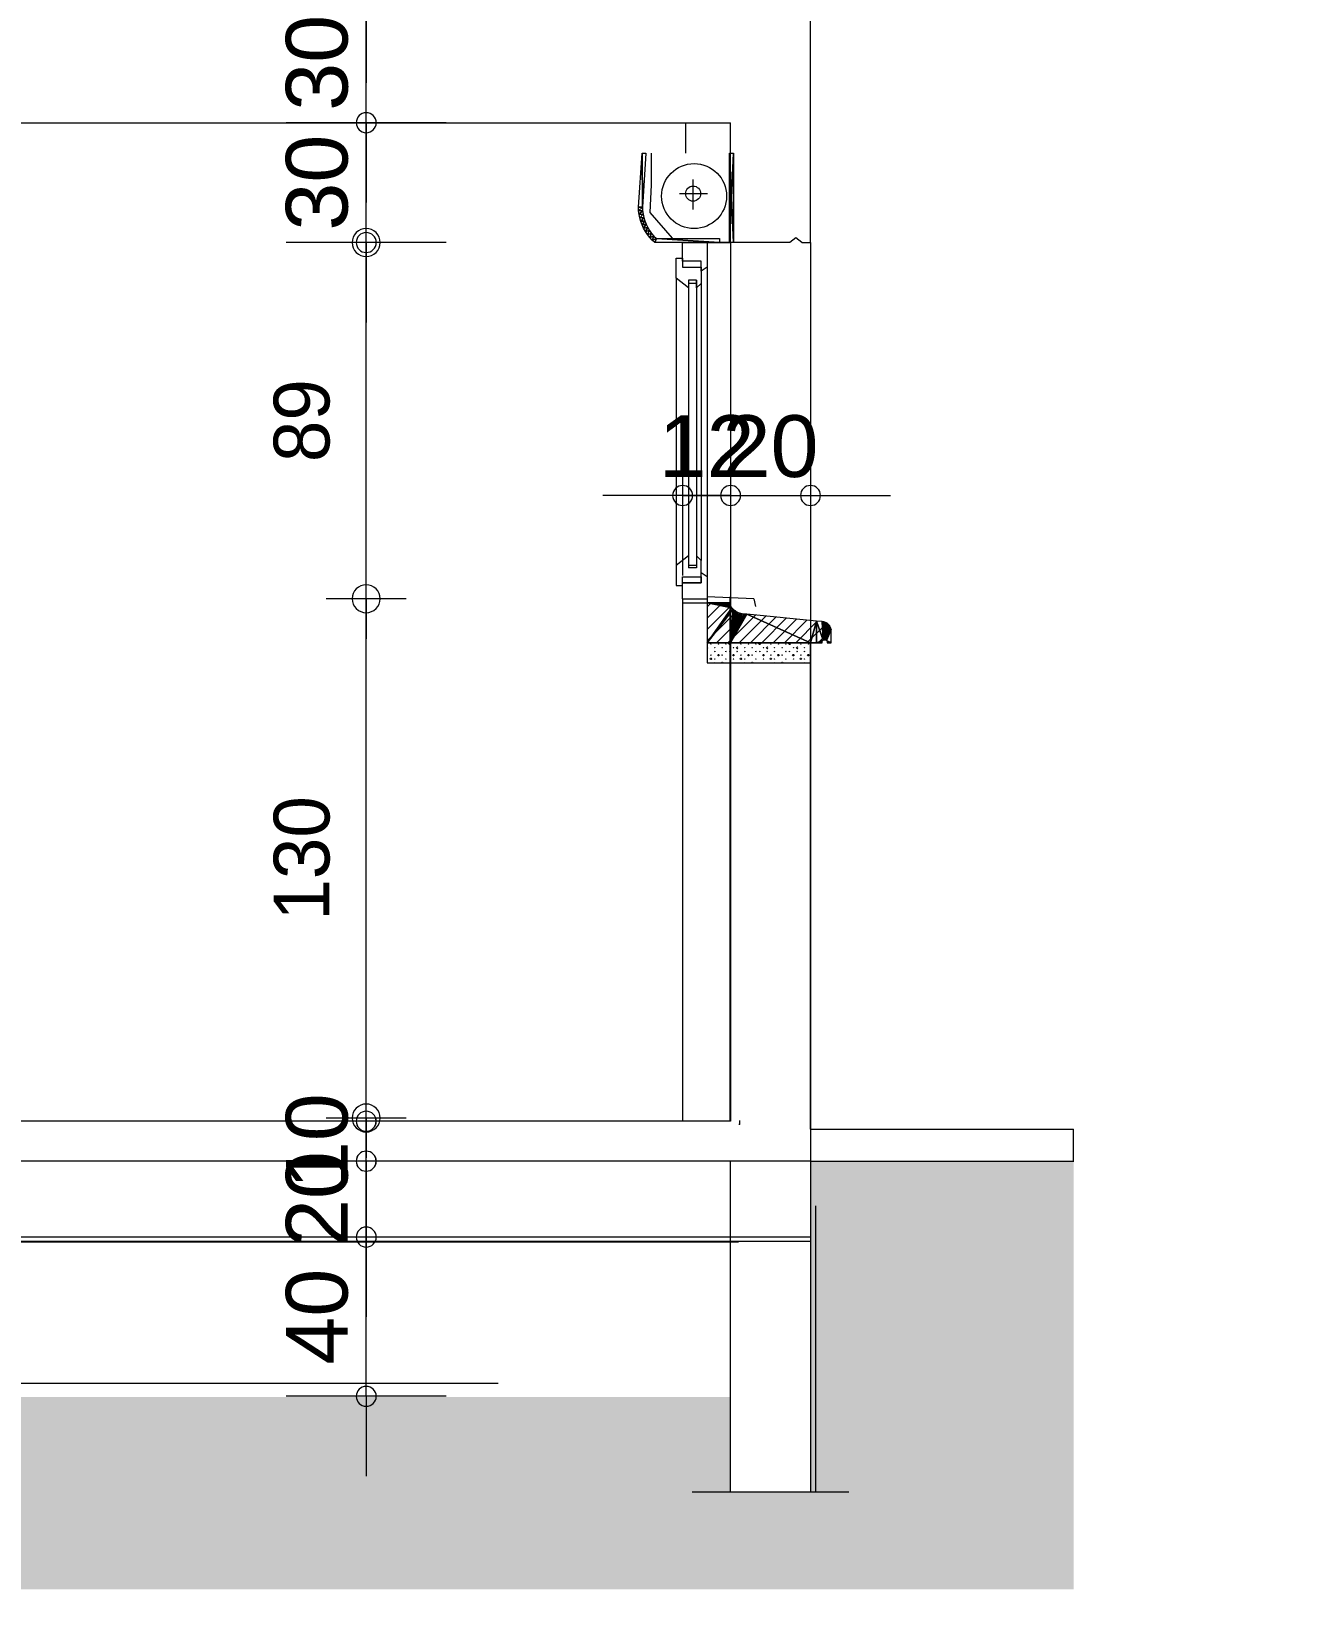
# Model space of a CAD drawing. Header units: metres. Extents: x -30.4 to 29.6, y -50.6 to 0.4.
# Drawn here: x 11.201 to 14.358, y -47.142 to -43.168 of the extents above; entities that cross this region are included whole.
import ezdxf
from ezdxf.enums import TextEntityAlignment as Align
from ezdxf.lldxf.tags import DXFTag

# ---------------------------------------------------------------- set-up
doc = ezdxf.new("R2010")
doc.units = ezdxf.units.M
doc.header["$MEASUREMENT"] = 0
doc.layers.add('Calque commun', color=7, linetype='Continuous')
doc.layers.add('Cotations', color=7, linetype='Continuous')
doc.styles.add('Arial10', font='arial.ttf', dxfattribs={"height": 0.154626})
doc.styles.add('Century Gothic', font='GOTHIC.TTF', dxfattribs={"height": 0.139636})
tags = doc.linetypes.add('HIDDEN', pattern=[0.375, 0.25, -0.125]).pattern_tags.tags
tags[6:7] = [DXFTag(74, 4), DXFTag(75, 0), DXFTag(340, '0'), DXFTag(46, 1.0), DXFTag(50, 0.0), DXFTag(44, 0.0), DXFTag(45, 0.0)]
tags[4:5] = [DXFTag(74, 4), DXFTag(75, 0), DXFTag(340, '0'), DXFTag(46, 1.0), DXFTag(50, 0.0), DXFTag(44, 0.0), DXFTag(45, 0.0)]
tags = doc.linetypes.add('HIDDENX2', pattern=[0.75, 0.5, -0.25]).pattern_tags.tags
tags[6:7] = [DXFTag(74, 4), DXFTag(75, 0), DXFTag(340, '0'), DXFTag(46, 1.0), DXFTag(50, 0.0), DXFTag(44, 0.0), DXFTag(45, 0.0)]
tags[4:5] = [DXFTag(74, 4), DXFTag(75, 0), DXFTag(340, '0'), DXFTag(46, 1.0), DXFTag(50, 0.0), DXFTag(44, 0.0), DXFTag(45, 0.0)]

# ---------------------------------------------------------------- blocks, each defined once
blk = doc.blocks.new('new379')
at = {"layer": 'Cotations', "color": 14, "linetype": 'Continuous', "lineweight": 9}
blk.add_arc((0, 0), 0.5, 0, 359.99941, dxfattribs=at)
blk = doc.blocks.new('new380')
at = {"layer": 'Cotations', "color": 14, "linetype": 'Continuous', "lineweight": 9}
blk.add_arc((0, 0), 0.5, 0, 359.99941, dxfattribs=at)
blk = doc.blocks.new('DimLine45587')
at = {"layer": 'Cotations', "color": 14, "linetype": 'Continuous', "lineweight": 9}
for p, q in [((12.038, -42.8954), (12.038, -42.6954)), ((12.238, -42.8954), (11.838, -42.8954)), ((12.038, -43.0954), (12.038, -42.8954)), ((12.238, -43.0954), (11.838, -43.0954)), ((12.038, -43.0954), (12.038, -43.2954))]:
    blk.add_line(p, q, dxfattribs=at)
at = {"layer": 'Cotations', "color": 14, "linetype": 'Continuous', "lineweight": 9, "xscale": 0.05000000074505806, "yscale": 0.05000000074505806, "zscale": 0.05000000074505806}
for name, p, rotation in [('new380', (12.038, -42.8954), -90.00000000000001), ('new379', (12.038, -43.0954), 90)]:
    blk.add_blockref(name, p, dxfattribs=dict(at, rotation=rotation))
at = {"layer": 'Cotations', "color": 7, "linetype": 'Continuous', "lineweight": 9, "style": 'Arial10'}
blk.add_text('20', height=0.15463, rotation=90, dxfattribs=at).set_placement((12.0379, -42.9954), align=Align.BOTTOM_CENTER)
blk = doc.blocks.new('new391')
at = {"layer": 'Cotations', "color": 14, "linetype": 'Continuous', "lineweight": 9}
blk.add_arc((0, 0), 0.5, 0, 359.99941, dxfattribs=at)
blk = doc.blocks.new('new392')
at = {"layer": 'Cotations', "color": 14, "linetype": 'Continuous', "lineweight": 9}
blk.add_arc((0, 0), 0.5, 0, 359.99941, dxfattribs=at)
blk = doc.blocks.new('DimLine45634')
at = {"layer": 'Cotations', "color": 14, "linetype": 'Continuous', "lineweight": 9}
for p, q in [((12.038, -43.0954), (12.038, -42.8954)), ((12.238, -43.0954), (11.838, -43.0954)), ((12.038, -43.3954), (12.038, -43.0954)), ((12.238, -43.3954), (11.838, -43.3954)), ((12.038, -43.3954), (12.038, -43.5954))]:
    blk.add_line(p, q, dxfattribs=at)
at = {"layer": 'Cotations', "color": 14, "linetype": 'Continuous', "lineweight": 9, "xscale": 0.05000000074505806, "yscale": 0.05000000074505806, "zscale": 0.05000000074505806}
for name, p, rotation in [('new392', (12.038, -43.0954), -90.00000000000001), ('new391', (12.038, -43.3954), 90)]:
    blk.add_blockref(name, p, dxfattribs=dict(at, rotation=rotation))
at = {"layer": 'Cotations', "color": 7, "linetype": 'Continuous', "lineweight": 9, "style": 'Arial10'}
blk.add_text('30', height=0.15463, rotation=90, dxfattribs=at).set_placement((12.0379, -43.2454), align=Align.BOTTOM_CENTER)
blk = doc.blocks.new('new403')
at = {"layer": 'Cotations', "color": 14, "linetype": 'Continuous', "lineweight": 9}
blk.add_arc((0, 0), 0.5, 0, 359.99941, dxfattribs=at)
blk = doc.blocks.new('new404')
at = {"layer": 'Cotations', "color": 14, "linetype": 'Continuous', "lineweight": 9}
blk.add_arc((0, 0), 0.5, 0, 359.99941, dxfattribs=at)
blk = doc.blocks.new('DimLine45673')
at = {"layer": 'Cotations', "color": 14, "linetype": 'Continuous', "lineweight": 9}
for p, q in [((12.038, -43.3954), (12.038, -43.1954)), ((12.238, -43.3954), (11.838, -43.3954)), ((12.038, -43.6954), (12.038, -43.3954)), ((12.238, -43.6954), (11.838, -43.6954)), ((12.038, -43.6954), (12.038, -43.8954))]:
    blk.add_line(p, q, dxfattribs=at)
at = {"layer": 'Cotations', "color": 14, "linetype": 'Continuous', "lineweight": 9, "xscale": 0.05000000074505806, "yscale": 0.05000000074505806, "zscale": 0.05000000074505806}
for name, p, rotation in [('new404', (12.038, -43.3954), -90.00000000000001), ('new403', (12.038, -43.6954), 90)]:
    blk.add_blockref(name, p, dxfattribs=dict(at, rotation=rotation))
at = {"layer": 'Cotations', "color": 7, "linetype": 'Continuous', "lineweight": 9, "style": 'Arial10'}
blk.add_text('30', height=0.15463, rotation=90, dxfattribs=at).set_placement((12.0379, -43.5454), align=Align.BOTTOM_CENTER)
blk = doc.blocks.new('new413')
at = {"layer": 'Cotations', "color": 14, "linetype": 'Continuous', "lineweight": 9}
blk.add_arc((0, 0), 0.5, 0, 359.99941, dxfattribs=at)
blk = doc.blocks.new('new414')
at = {"layer": 'Cotations', "color": 14, "linetype": 'Continuous', "lineweight": 9}
blk.add_arc((0, 0), 0.5, 0, 359.99941, dxfattribs=at)
blk = doc.blocks.new('DimLine45780')
at = {"layer": 'Cotations', "color": 14, "linetype": 'Continuous', "lineweight": 9}
for p, q in [((12.83, -44.1288), (12.83, -44.5288)), ((12.95, -44.1288), (12.95, -44.5288)), ((12.83, -44.3288), (12.63, -44.3288)), ((12.83, -44.3288), (12.95, -44.3288)), ((12.95, -44.3288), (13.15, -44.3288))]:
    blk.add_line(p, q, dxfattribs=at)
at = {"layer": 'Cotations', "color": 14, "linetype": 'Continuous', "lineweight": 9, "xscale": 0.05000000074505806, "yscale": 0.05000000074505806, "zscale": 0.05000000074505806}
blk.add_blockref('new413', (12.83, -44.3288), dxfattribs=at)
at = {"layer": 'Cotations', "color": 14, "linetype": 'Continuous', "lineweight": 9, "xscale": 0.05000000074505806, "yscale": 0.05000000074505806, "zscale": 0.05000000074505806, "rotation": 180}
blk.add_blockref('new414', (12.95, -44.3288), dxfattribs=at)
at = {"layer": 'Cotations', "color": 7, "linetype": 'Continuous', "lineweight": 9, "style": 'Arial10'}
blk.add_text('12', height=0.15463, dxfattribs=at).set_placement((12.89, -44.3288), align=Align.BOTTOM_CENTER)
blk = doc.blocks.new('new415')
at = {"layer": 'Cotations', "color": 14, "linetype": 'Continuous', "lineweight": 9}
blk.add_arc((0, 0), 0.5, 0, 359.99941, dxfattribs=at)
blk = doc.blocks.new('new416')
at = {"layer": 'Cotations', "color": 14, "linetype": 'Continuous', "lineweight": 9}
blk.add_arc((0, 0), 0.5, 0, 359.99941, dxfattribs=at)
blk = doc.blocks.new('DimLine45786')
at = {"layer": 'Cotations', "color": 14, "linetype": 'Continuous', "lineweight": 9}
for p, q in [((12.95, -44.1288), (12.95, -44.5288)), ((13.15, -44.1288), (13.15, -44.5288)), ((12.95, -44.3288), (12.75, -44.3288)), ((12.95, -44.3288), (13.15, -44.3288)), ((13.15, -44.3288), (13.35, -44.3288))]:
    blk.add_line(p, q, dxfattribs=at)
at = {"layer": 'Cotations', "color": 14, "linetype": 'Continuous', "lineweight": 9, "xscale": 0.05000000074505806, "yscale": 0.05000000074505806, "zscale": 0.05000000074505806}
blk.add_blockref('new415', (12.95, -44.3288), dxfattribs=at)
at = {"layer": 'Cotations', "color": 14, "linetype": 'Continuous', "lineweight": 9, "xscale": 0.05000000074505806, "yscale": 0.05000000074505806, "zscale": 0.05000000074505806, "rotation": 180}
blk.add_blockref('new416', (13.15, -44.3288), dxfattribs=at)
at = {"layer": 'Cotations', "color": 7, "linetype": 'Continuous', "lineweight": 9, "style": 'Arial10'}
blk.add_text('20', height=0.15463, dxfattribs=at).set_placement((13.05, -44.3288), align=Align.BOTTOM_CENTER)
blk = doc.blocks.new('new417')
at = {"layer": 'Cotations', "color": 14, "linetype": 'Continuous', "lineweight": 9}
blk.add_arc((0, 0), 0.5, 0, 359.99941, dxfattribs=at)
blk = doc.blocks.new('new418')
at = {"layer": 'Cotations', "color": 14, "linetype": 'Continuous', "lineweight": 9}
blk.add_arc((0, 0), 0.5, 0, 359.99941, dxfattribs=at)
blk = doc.blocks.new('DimLine45800')
at = {"layer": 'Cotations', "color": 14, "linetype": 'Continuous', "lineweight": 9}
for p, q in [((12.038, -45.8954), (12.038, -45.6954)), ((12.238, -45.8954), (11.838, -45.8954)), ((12.038, -45.9954), (12.038, -45.8954)), ((12.238, -45.9954), (11.838, -45.9954)), ((12.038, -45.9954), (12.038, -46.1954))]:
    blk.add_line(p, q, dxfattribs=at)
at = {"layer": 'Cotations', "color": 14, "linetype": 'Continuous', "lineweight": 9, "xscale": 0.05000000074505806, "yscale": 0.05000000074505806, "zscale": 0.05000000074505806}
for name, p, rotation in [('new418', (12.038, -45.8954), -90.00000000000001), ('new417', (12.038, -45.9954), 90)]:
    blk.add_blockref(name, p, dxfattribs=dict(at, rotation=rotation))
at = {"layer": 'Cotations', "color": 7, "linetype": 'Continuous', "lineweight": 9, "style": 'Arial10'}
blk.add_text('10', height=0.15463, rotation=90, dxfattribs=at).set_placement((12.0379, -45.9454), align=Align.BOTTOM_CENTER)
blk = doc.blocks.new('new419')
at = {"layer": 'Cotations', "color": 14, "linetype": 'Continuous', "lineweight": 9}
blk.add_arc((0, 0), 0.5, 0, 359.99941, dxfattribs=at)
blk = doc.blocks.new('new420')
at = {"layer": 'Cotations', "color": 14, "linetype": 'Continuous', "lineweight": 9}
blk.add_arc((0, 0), 0.5, 0, 359.99941, dxfattribs=at)
blk = doc.blocks.new('DimLine45806')
at = {"layer": 'Cotations', "color": 14, "linetype": 'Continuous', "lineweight": 9}
for p, q in [((12.038, -45.9954), (12.038, -45.7954)), ((12.238, -45.9954), (11.838, -45.9954)), ((12.038, -46.1854), (12.038, -45.9954)), ((12.238, -46.1854), (11.838, -46.1854)), ((12.038, -46.1854), (12.038, -46.3854))]:
    blk.add_line(p, q, dxfattribs=at)
at = {"layer": 'Cotations', "color": 14, "linetype": 'Continuous', "lineweight": 9, "xscale": 0.05000000074505806, "yscale": 0.05000000074505806, "zscale": 0.05000000074505806}
for name, p, rotation in [('new420', (12.038, -45.9954), -90.00000000000001), ('new419', (12.038, -46.1854), 90)]:
    blk.add_blockref(name, p, dxfattribs=dict(at, rotation=rotation))
at = {"layer": 'Cotations', "color": 7, "linetype": 'Continuous', "lineweight": 9, "style": 'Arial10'}
blk.add_text('20', height=0.15463, rotation=90, dxfattribs=at).set_placement((12.0379, -46.0904), align=Align.BOTTOM_CENTER)
blk = doc.blocks.new('new421')
at = {"layer": 'Cotations', "color": 14, "linetype": 'Continuous', "lineweight": 9}
blk.add_arc((0, 0), 0.5, 0, 359.99941, dxfattribs=at)
blk = doc.blocks.new('new422')
at = {"layer": 'Cotations', "color": 14, "linetype": 'Continuous', "lineweight": 9}
blk.add_arc((0, 0), 0.5, 0, 359.99941, dxfattribs=at)
blk = doc.blocks.new('DimLine45812')
at = {"layer": 'Cotations', "color": 14, "linetype": 'Continuous', "lineweight": 9}
for p, q in [((12.038, -46.1854), (12.038, -45.9854)), ((12.238, -46.1854), (11.838, -46.1854)), ((12.038, -46.5841), (12.038, -46.1854)), ((12.238, -46.5841), (11.838, -46.5841)), ((12.038, -46.5841), (12.038, -46.7841))]:
    blk.add_line(p, q, dxfattribs=at)
at = {"layer": 'Cotations', "color": 14, "linetype": 'Continuous', "lineweight": 9, "xscale": 0.05000000074505806, "yscale": 0.05000000074505806, "zscale": 0.05000000074505806}
for name, p, rotation in [('new422', (12.038, -46.1854), -90.00000000000001), ('new421', (12.038, -46.5841), 90)]:
    blk.add_blockref(name, p, dxfattribs=dict(at, rotation=rotation))
at = {"layer": 'Cotations', "color": 7, "linetype": 'Continuous', "lineweight": 9, "style": 'Arial10'}
blk.add_text('40', height=0.15463, rotation=90, dxfattribs=at).set_placement((12.0379, -46.3847), align=Align.BOTTOM_CENTER)
blk = doc.blocks.new('new423')
at = {"layer": 'Cotations', "color": 14, "linetype": 'Continuous', "lineweight": 9}
blk.add_arc((0, 0), 0.5, 0, 359.99941, dxfattribs=at)
blk = doc.blocks.new('new424')
at = {"layer": 'Cotations', "color": 14, "linetype": 'Continuous', "lineweight": 9}
blk.add_arc((0, 0), 0.5, 0, 359.99941, dxfattribs=at)
blk = doc.blocks.new('DimLine45825')
at = {"layer": 'Cotations', "color": 14, "linetype": 'Continuous', "lineweight": 9}
for p, q in [((12.038, -45.8954), (12.038, -45.6954)), ((12.238, -45.8954), (11.838, -45.8954)), ((12.038, -45.9954), (12.038, -45.8954)), ((12.238, -45.9954), (11.838, -45.9954)), ((12.038, -45.9954), (12.038, -46.1954))]:
    blk.add_line(p, q, dxfattribs=at)
at = {"layer": 'Cotations', "color": 14, "linetype": 'Continuous', "lineweight": 9, "xscale": 0.05000000074505806, "yscale": 0.05000000074505806, "zscale": 0.05000000074505806}
for name, p, rotation in [('new424', (12.038, -45.8954), -90.00000000000001), ('new423', (12.038, -45.9954), 90)]:
    blk.add_blockref(name, p, dxfattribs=dict(at, rotation=rotation))
at = {"layer": 'Cotations', "color": 7, "linetype": 'Continuous', "lineweight": 9, "style": 'Arial10'}
blk.add_text('10', height=0.15463, rotation=90, dxfattribs=at).set_placement((12.0379, -45.9454), align=Align.BOTTOM_CENTER)
blk = doc.blocks.new('new425')
at = {"layer": 'Cotations', "color": 14, "linetype": 'Continuous', "lineweight": 9}
blk.add_arc((0, 0), 0.5, 0, 359.99941, dxfattribs=at)
blk = doc.blocks.new('new426')
at = {"layer": 'Cotations', "color": 14, "linetype": 'Continuous', "lineweight": 9}
blk.add_arc((0, 0), 0.5, 0, 359.99941, dxfattribs=at)
blk = doc.blocks.new('DimLine45831')
at = {"layer": 'Cotations', "color": 14, "linetype": 'Continuous', "lineweight": 9}
for p, q in [((12.038, -45.8954), (12.038, -45.6954)), ((12.238, -45.8954), (11.838, -45.8954)), ((12.038, -45.9954), (12.038, -45.8954)), ((12.238, -45.9954), (11.838, -45.9954)), ((12.038, -45.9954), (12.038, -46.1954))]:
    blk.add_line(p, q, dxfattribs=at)
at = {"layer": 'Cotations', "color": 14, "linetype": 'Continuous', "lineweight": 9, "xscale": 0.05000000074505806, "yscale": 0.05000000074505806, "zscale": 0.05000000074505806}
for name, p, rotation in [('new426', (12.0379, -45.8954), -90.00000000000001), ('new425', (12.0379, -45.9954), 90)]:
    blk.add_blockref(name, p, dxfattribs=dict(at, rotation=rotation))
at = {"layer": 'Cotations', "color": 7, "linetype": 'Continuous', "lineweight": 9, "style": 'Arial10'}
blk.add_text('10', height=0.15463, rotation=90, dxfattribs=at).set_placement((12.0379, -45.9454), align=Align.BOTTOM_CENTER)
blk = doc.blocks.new('hatch3')
at = {"layer": 'Calque commun', "color": 7, "linetype": 'Continuous', "lineweight": 9}
for p, q in [((12.9018, -44.5973), (12.8915, -44.6076)), ((12.9301, -44.5973), (12.8915, -44.6359)), ((12.9501, -44.6056), (12.8915, -44.6642)), ((12.9645, -44.6195), (12.8915, -44.6925)), ((12.9861, -44.6262), (12.915, -44.6973)), ((13.0122, -44.6284), (12.9432, -44.6973)), ((13.0379, -44.6309), (12.9715, -44.6973)), ((13.0636, -44.6335), (12.9998, -44.6973)), ((13.0893, -44.6361), (13.0281, -44.6973)), ((13.1151, -44.6386), (13.0564, -44.6973)), ((13.1408, -44.6412), (13.0847, -44.6973)), ((13.1666, -44.6437), (13.1129, -44.6973)), ((13.1905, -44.648), (13.1412, -44.6973)), ((13.2015, -44.6653), (13.1695, -44.6973)), ((13.2015, -44.6936), (13.1978, -44.6973))]:
    blk.add_line(p, q, dxfattribs=at)
at = {"layer": 'Calque commun', "color": 7, "linetype": 'Continuous', "lineweight": 18}
mesh = blk.add_polyface(dxfattribs=at)
corners = [(13.1833, -44.6901), (13.1858, -44.6458), (13.1837, -44.6452), (13.1848, -44.6897), (13.1863, -44.6897), (13.2015, -44.6644), (13.182, -44.6908), (13.165, -44.6973), (13.1809, -44.6918), (12.8915, -44.5973), (12.9473, -44.6008), (12.9457, -44.5973), (13.1793, -44.6958), (13.1795, -44.6944), (13.1962, -44.6529), (13.1948, -44.6514), (13.1932, -44.6499), (13.1877, -44.6901), (12.9512, -44.6072), (12.9491, -44.6041), (13.165, -44.6436), (12.9589, -44.6155), (12.9561, -44.6129), (12.95, -44.6973), (12.9903, -44.6262), (12.9866, -44.6262), (13.1897, -44.6475), (13.1915, -44.6487), (13.15, -44.6973), (12.9535, -44.6102), (13.18, -44.693), (12.9754, -44.6243), (12.9719, -44.6231), (12.8915, -44.6973), (13.1795, -44.6445), (13.1915, -44.6944), (13.1917, -44.6958), (13.2015, -44.6973), (13.1901, -44.6918), (13.189, -44.6908), (13.1915, -44.6973), (12.9828, -44.6259), (13.1795, -44.6973), (12.9791, -44.6253), (12.9684, -44.6216), (13.1987, -44.6564), (13.1975, -44.6546), (13.1816, -44.6448), (13.2004, -44.6603), (13.1996, -44.6583), (13.191, -44.693), (13.2011, -44.6623), (12.9651, -44.6198), (12.9619, -44.6178), (13.1878, -44.6466)]
mesh.append_faces([[corners[k] for k in face] for face in [(9, 10, 11)]], dxfattribs={"vtx0": -1, "color": 7})
mesh.append_faces([[corners[k] for k in face] for face in [(6, 7, 8), (26, 0, 27), (7, 20, 28), (33, 29, 9), (38, 5, 39), (24, 28, 20), (48, 3, 51)]], dxfattribs={"vtx0": -1, "vtx1": -1, "color": 7})
mesh.append_faces([[corners[k] for k in face] for face in [(6, 20, 7), (3, 14, 16), (26, 1, 0), (48, 45, 3), (0, 2, 34)]], dxfattribs={"vtx0": -1, "vtx1": -1, "vtx2": -1, "color": 7})
mesh.append_faces([[corners[k] for k in face] for face in [(0, 1, 2), (5, 4, 17), (24, 23, 28), (7, 30, 8), (6, 34, 20), (3, 16, 27), (33, 22, 29), (5, 17, 39), (3, 45, 46), (3, 46, 14), (3, 5, 51), (38, 37, 5)]], dxfattribs={"vtx0": -1, "vtx2": -1, "color": 7})
mesh.append_faces([[corners[k] for k in face] for face in [(3, 4, 5), (12, 13, 7), (18, 19, 9), (21, 22, 23), (24, 25, 23), (29, 18, 9), (31, 32, 23), (35, 36, 37), (19, 10, 9), (0, 3, 27), (25, 41, 23), (41, 43, 23), (32, 44, 23), (33, 23, 22), (38, 50, 37), (13, 30, 7), (52, 53, 23), (44, 52, 23), (50, 35, 37), (53, 21, 23), (6, 0, 34), (43, 31, 23)]], dxfattribs={"vtx1": -1, "vtx2": -1, "color": 7})
mesh.append_faces([[corners[k] for k in face] for face in [(14, 15, 16), (36, 40, 37), (7, 42, 12), (2, 47, 34), (48, 49, 45), (26, 54, 1)]], dxfattribs={"vtx2": -1, "color": 7})
blk = doc.blocks.new('Block46097')
at = {"layer": 'Calque commun', "color": 7, "linetype": 'Continuous', "lineweight": 9}
for p, q in [((12.8925, -44.7082), (12.8915, -44.7082)), ((12.8915, -44.7114), (12.8925, -44.7114)), ((12.8934, -44.7098), (12.8925, -44.7082)), ((12.8925, -44.7114), (12.8934, -44.7098)), ((12.9003, -44.7004), (12.9009, -44.6998)), ((12.9009, -44.7011), (12.9003, -44.7004)), ((12.9009, -44.6998), (12.9015, -44.7004)), ((12.9015, -44.7004), (12.9009, -44.7011)), ((12.9096, -44.7098), (12.9103, -44.7092)), ((12.9103, -44.7104), (12.9096, -44.7098)), ((12.9103, -44.7092), (12.9109, -44.7098)), ((12.9109, -44.7098), (12.9103, -44.7104)), ((12.919, -44.7004), (12.9196, -44.6998)), ((12.9196, -44.7011), (12.919, -44.7004)), ((12.9196, -44.6998), (12.9203, -44.7004)), ((12.9203, -44.7004), (12.9196, -44.7011)), ((12.9284, -44.7098), (12.929, -44.7092)), ((12.929, -44.7104), (12.9284, -44.7098)), ((12.929, -44.7092), (12.9296, -44.7098)), ((12.9296, -44.7098), (12.929, -44.7104)), ((12.9378, -44.7004), (12.9384, -44.6998)), ((12.9384, -44.7011), (12.9378, -44.7004)), ((12.9384, -44.6998), (12.939, -44.7004)), ((12.939, -44.7004), (12.9384, -44.7011)), ((12.9459, -44.7004), (12.9468, -44.6988)), ((12.9468, -44.7021), (12.9459, -44.7004)), ((12.9468, -44.6988), (12.9487, -44.6988)), ((12.9487, -44.7021), (12.9468, -44.7021)), ((12.9487, -44.6988), (12.9496, -44.7004)), ((12.9496, -44.7004), (12.9487, -44.7021)), ((12.9565, -44.7098), (12.9571, -44.7092)), ((12.9571, -44.7104), (12.9565, -44.7098)), ((12.9571, -44.7092), (12.9578, -44.7098)), ((12.9578, -44.7098), (12.9571, -44.7104)), ((12.9646, -44.7098), (12.9656, -44.7082)), ((12.9656, -44.7114), (12.9646, -44.7098)), ((12.9656, -44.7082), (12.9665, -44.7082)), ((12.9665, -44.7114), (12.9656, -44.7114)), ((12.9675, -44.7082), (12.9665, -44.7082)), ((12.9665, -44.7114), (12.9675, -44.7114)), ((12.9684, -44.7098), (12.9675, -44.7082)), ((12.9675, -44.7114), (12.9684, -44.7098)), ((12.9753, -44.7004), (12.9759, -44.6998)), ((12.9759, -44.7011), (12.9753, -44.7004)), ((12.9759, -44.6998), (12.9765, -44.7004)), ((12.9765, -44.7004), (12.9759, -44.7011)), ((12.9846, -44.7098), (12.9853, -44.7092)), ((12.9853, -44.7104), (12.9846, -44.7098)), ((12.9853, -44.7092), (12.9859, -44.7098)), ((12.9859, -44.7098), (12.9853, -44.7104)), ((12.994, -44.7004), (12.9946, -44.6998)), ((12.9946, -44.7011), (12.994, -44.7004)), ((12.9946, -44.6998), (12.9953, -44.7004)), ((12.9953, -44.7004), (12.9946, -44.7011)), ((13.0034, -44.7098), (13.004, -44.7092)), ((13.004, -44.7104), (13.0034, -44.7098)), ((13.004, -44.7092), (13.0046, -44.7098)), ((13.0046, -44.7098), (13.004, -44.7104)), ((13.0128, -44.7004), (13.0134, -44.6998)), ((13.0134, -44.7011), (13.0128, -44.7004)), ((13.0134, -44.6998), (13.014, -44.7004)), ((13.014, -44.7004), (13.0134, -44.7011)), ((13.0209, -44.7004), (13.0218, -44.6988)), ((13.0218, -44.7021), (13.0209, -44.7004)), ((13.0218, -44.6988), (13.0237, -44.6988)), ((13.0237, -44.7021), (13.0218, -44.7021)), ((13.0237, -44.6988), (13.0246, -44.7004)), ((13.0246, -44.7004), (13.0237, -44.7021)), ((13.0315, -44.7098), (13.0321, -44.7092)), ((13.0321, -44.7104), (13.0315, -44.7098)), ((13.0321, -44.7092), (13.0328, -44.7098)), ((13.0328, -44.7098), (13.0321, -44.7104)), ((13.0396, -44.7098), (13.0406, -44.7082)), ((13.0406, -44.7114), (13.0396, -44.7098)), ((13.0406, -44.7082), (13.0415, -44.7082)), ((13.0415, -44.7114), (13.0406, -44.7114)), ((13.0425, -44.7082), (13.0415, -44.7082)), ((13.0415, -44.7114), (13.0425, -44.7114)), ((13.0434, -44.7098), (13.0425, -44.7082)), ((13.0425, -44.7114), (13.0434, -44.7098)), ((13.0503, -44.7004), (13.0509, -44.6998)), ((13.0509, -44.7011), (13.0503, -44.7004)), ((13.0509, -44.6998), (13.0515, -44.7004)), ((13.0515, -44.7004), (13.0509, -44.7011)), ((13.0596, -44.7098), (13.0603, -44.7092)), ((13.0603, -44.7104), (13.0596, -44.7098)), ((13.0603, -44.7092), (13.0609, -44.7098)), ((13.0609, -44.7098), (13.0603, -44.7104)), ((13.069, -44.7004), (13.0696, -44.6998)), ((13.0696, -44.7011), (13.069, -44.7004)), ((13.0696, -44.6998), (13.0703, -44.7004)), ((13.0703, -44.7004), (13.0696, -44.7011)), ((13.0784, -44.7098), (13.079, -44.7092)), ((13.079, -44.7104), (13.0784, -44.7098)), ((13.079, -44.7092), (13.0796, -44.7098)), ((13.0796, -44.7098), (13.079, -44.7104)), ((13.0878, -44.7004), (13.0884, -44.6998)), ((13.0884, -44.7011), (13.0878, -44.7004)), ((13.0884, -44.6998), (13.089, -44.7004)), ((13.089, -44.7004), (13.0884, -44.7011)), ((13.0959, -44.7004), (13.0968, -44.6988)), ((13.0968, -44.7021), (13.0959, -44.7004)), ((13.0968, -44.6988), (13.0987, -44.6988)), ((13.0987, -44.7021), (13.0968, -44.7021)), ((13.0987, -44.6988), (13.0996, -44.7004)), ((13.0996, -44.7004), (13.0987, -44.7021)), ((13.1065, -44.7098), (13.1071, -44.7092)), ((13.1071, -44.7104), (13.1065, -44.7098)), ((13.1071, -44.7092), (13.1078, -44.7098)), ((13.1078, -44.7098), (13.1071, -44.7104)), ((13.1146, -44.7098), (13.1156, -44.7082)), ((13.1156, -44.7114), (13.1146, -44.7098)), ((13.1156, -44.7082), (13.1165, -44.7082)), ((13.1165, -44.7114), (13.1156, -44.7114)), ((13.1175, -44.7082), (13.1165, -44.7082)), ((13.1165, -44.7114), (13.1175, -44.7114)), ((13.1184, -44.7098), (13.1175, -44.7082)), ((13.1175, -44.7114), (13.1184, -44.7098)), ((13.1253, -44.7004), (13.1259, -44.6998)), ((13.1259, -44.7011), (13.1253, -44.7004)), ((13.1259, -44.6998), (13.1265, -44.7004)), ((13.1265, -44.7004), (13.1259, -44.7011)), ((13.1346, -44.7098), (13.1353, -44.7092)), ((13.1353, -44.7104), (13.1346, -44.7098)), ((13.1353, -44.7092), (13.1359, -44.7098)), ((13.1359, -44.7098), (13.1353, -44.7104)), ((13.144, -44.7004), (13.1446, -44.6998)), ((13.1446, -44.7011), (13.144, -44.7004)), ((13.1446, -44.6998), (13.1453, -44.7004)), ((13.1453, -44.7004), (13.1446, -44.7011)), ((12.8921, -44.7192), (12.8915, -44.7186)), ((12.8915, -44.7198), (12.8921, -44.7192)), ((12.899, -44.7379), (12.9, -44.7363)), ((12.9, -44.7396), (12.899, -44.7379)), ((12.9, -44.7363), (12.9018, -44.7363)), ((12.9018, -44.7396), (12.9, -44.7396)), ((12.9003, -44.7286), (12.9009, -44.728)), ((12.9009, -44.7292), (12.9003, -44.7286)), ((12.9009, -44.728), (12.9015, -44.7286)), ((12.9015, -44.7286), (12.9009, -44.7292)), ((12.9018, -44.7363), (12.9028, -44.7379)), ((12.9028, -44.7379), (12.9018, -44.7396)), ((12.9096, -44.7192), (12.9103, -44.7186)), ((12.9103, -44.7198), (12.9096, -44.7192)), ((12.9096, -44.7379), (12.9103, -44.7373)), ((12.9103, -44.7386), (12.9096, -44.7379)), ((12.9096, -44.7473), (12.9103, -44.7467)), ((12.9103, -44.7186), (12.9109, -44.7192)), ((12.9109, -44.7192), (12.9103, -44.7198)), ((12.9103, -44.7373), (12.9109, -44.7379)), ((12.9109, -44.7379), (12.9103, -44.7386)), ((12.9103, -44.7467), (12.9109, -44.7473)), ((12.9178, -44.7286), (12.9187, -44.727)), ((12.9187, -44.7302), (12.9178, -44.7286)), ((12.9187, -44.727), (12.9206, -44.727)), ((12.9206, -44.7302), (12.9187, -44.7302)), ((12.9206, -44.727), (12.9215, -44.7286)), ((12.9215, -44.7286), (12.9206, -44.7302)), ((12.9271, -44.7473), (12.9281, -44.7457)), ((12.9281, -44.7457), (12.93, -44.7457)), ((12.9284, -44.7286), (12.929, -44.728)), ((12.929, -44.7292), (12.9284, -44.7286)), ((12.929, -44.728), (12.9296, -44.7286)), ((12.9296, -44.7286), (12.929, -44.7292)), ((12.93, -44.7457), (12.9309, -44.7473)), ((12.9378, -44.7192), (12.9384, -44.7186)), ((12.9384, -44.7198), (12.9378, -44.7192)), ((12.9378, -44.7379), (12.9384, -44.7373)), ((12.9384, -44.7386), (12.9378, -44.7379)), ((12.9384, -44.7186), (12.939, -44.7192)), ((12.939, -44.7192), (12.9384, -44.7198)), ((12.9384, -44.7373), (12.939, -44.7379)), ((12.939, -44.7379), (12.9384, -44.7386)), ((12.9471, -44.7192), (12.9478, -44.7186)), ((12.9478, -44.7198), (12.9471, -44.7192)), ((12.9478, -44.7186), (12.9484, -44.7192)), ((12.9484, -44.7192), (12.9478, -44.7198)), ((12.9553, -44.7286), (12.9562, -44.727)), ((12.9562, -44.7302), (12.9553, -44.7286)), ((12.9562, -44.727), (12.9581, -44.727)), ((12.9581, -44.7302), (12.9562, -44.7302)), ((12.9565, -44.7379), (12.9571, -44.7373)), ((12.9571, -44.7386), (12.9565, -44.7379)), ((12.9571, -44.7373), (12.9578, -44.7379)), ((12.9578, -44.7379), (12.9571, -44.7386)), ((12.9581, -44.727), (12.959, -44.7286)), ((12.959, -44.7286), (12.9581, -44.7302)), ((12.9659, -44.7192), (12.9665, -44.7186)), ((12.9665, -44.7198), (12.9659, -44.7192)), ((12.9671, -44.7192), (12.9665, -44.7186)), ((12.9665, -44.7198), (12.9671, -44.7192)), ((12.974, -44.7379), (12.975, -44.7363)), ((12.975, -44.7396), (12.974, -44.7379)), ((12.975, -44.7363), (12.9768, -44.7363)), ((12.9768, -44.7396), (12.975, -44.7396)), ((12.9753, -44.7286), (12.9759, -44.728)), ((12.9759, -44.7292), (12.9753, -44.7286)), ((12.9759, -44.728), (12.9765, -44.7286)), ((12.9765, -44.7286), (12.9759, -44.7292)), ((12.9768, -44.7363), (12.9778, -44.7379)), ((12.9778, -44.7379), (12.9768, -44.7396)), ((12.9846, -44.7192), (12.9853, -44.7186)), ((12.9853, -44.7198), (12.9846, -44.7192)), ((12.9846, -44.7379), (12.9853, -44.7373)), ((12.9853, -44.7386), (12.9846, -44.7379)), ((12.9846, -44.7473), (12.9853, -44.7467)), ((12.9853, -44.7186), (12.9859, -44.7192)), ((12.9859, -44.7192), (12.9853, -44.7198)), ((12.9853, -44.7373), (12.9859, -44.7379)), ((12.9859, -44.7379), (12.9853, -44.7386)), ((12.9853, -44.7467), (12.9859, -44.7473)), ((12.9928, -44.7286), (12.9937, -44.727)), ((12.9937, -44.7302), (12.9928, -44.7286)), ((12.9937, -44.727), (12.9956, -44.727)), ((12.9956, -44.7302), (12.9937, -44.7302)), ((12.9956, -44.727), (12.9965, -44.7286)), ((12.9965, -44.7286), (12.9956, -44.7302)), ((13.0021, -44.7473), (13.0031, -44.7457)), ((13.0031, -44.7457), (13.005, -44.7457)), ((13.0034, -44.7286), (13.004, -44.728)), ((13.004, -44.7292), (13.0034, -44.7286)), ((13.004, -44.728), (13.0046, -44.7286)), ((13.0046, -44.7286), (13.004, -44.7292)), ((13.005, -44.7457), (13.0059, -44.7473)), ((13.0128, -44.7192), (13.0134, -44.7186)), ((13.0134, -44.7198), (13.0128, -44.7192)), ((13.0128, -44.7379), (13.0134, -44.7373)), ((13.0134, -44.7386), (13.0128, -44.7379)), ((13.0134, -44.7186), (13.014, -44.7192)), ((13.014, -44.7192), (13.0134, -44.7198)), ((13.0134, -44.7373), (13.014, -44.7379)), ((13.014, -44.7379), (13.0134, -44.7386)), ((13.0221, -44.7192), (13.0228, -44.7186)), ((13.0228, -44.7198), (13.0221, -44.7192)), ((13.0228, -44.7186), (13.0234, -44.7192)), ((13.0234, -44.7192), (13.0228, -44.7198)), ((13.0303, -44.7286), (13.0312, -44.727)), ((13.0312, -44.7302), (13.0303, -44.7286)), ((13.0312, -44.727), (13.0331, -44.727)), ((13.0331, -44.7302), (13.0312, -44.7302)), ((13.0315, -44.7379), (13.0321, -44.7373)), ((13.0321, -44.7386), (13.0315, -44.7379)), ((13.0321, -44.7373), (13.0328, -44.7379)), ((13.0328, -44.7379), (13.0321, -44.7386)), ((13.0331, -44.727), (13.034, -44.7286)), ((13.034, -44.7286), (13.0331, -44.7302)), ((13.0409, -44.7192), (13.0415, -44.7186)), ((13.0415, -44.7198), (13.0409, -44.7192)), ((13.0421, -44.7192), (13.0415, -44.7186)), ((13.0415, -44.7198), (13.0421, -44.7192)), ((13.049, -44.7379), (13.05, -44.7363)), ((13.05, -44.7396), (13.049, -44.7379)), ((13.05, -44.7363), (13.0518, -44.7363)), ((13.0518, -44.7396), (13.05, -44.7396)), ((13.0503, -44.7286), (13.0509, -44.728)), ((13.0509, -44.7292), (13.0503, -44.7286)), ((13.0509, -44.728), (13.0515, -44.7286)), ((13.0515, -44.7286), (13.0509, -44.7292)), ((13.0518, -44.7363), (13.0528, -44.7379)), ((13.0528, -44.7379), (13.0518, -44.7396)), ((13.0596, -44.7192), (13.0603, -44.7186)), ((13.0603, -44.7198), (13.0596, -44.7192)), ((13.0596, -44.7379), (13.0603, -44.7373)), ((13.0603, -44.7386), (13.0596, -44.7379)), ((13.0596, -44.7473), (13.0603, -44.7467)), ((13.0603, -44.7186), (13.0609, -44.7192)), ((13.0609, -44.7192), (13.0603, -44.7198)), ((13.0603, -44.7373), (13.0609, -44.7379)), ((13.0609, -44.7379), (13.0603, -44.7386)), ((13.0603, -44.7467), (13.0609, -44.7473)), ((13.0678, -44.7286), (13.0687, -44.727)), ((13.0687, -44.7302), (13.0678, -44.7286)), ((13.0687, -44.727), (13.0706, -44.727)), ((13.0706, -44.7302), (13.0687, -44.7302)), ((13.0706, -44.727), (13.0715, -44.7286)), ((13.0715, -44.7286), (13.0706, -44.7302)), ((13.0771, -44.7473), (13.0781, -44.7457)), ((13.0781, -44.7457), (13.08, -44.7457)), ((13.0784, -44.7286), (13.079, -44.728)), ((13.079, -44.7292), (13.0784, -44.7286)), ((13.079, -44.728), (13.0796, -44.7286)), ((13.0796, -44.7286), (13.079, -44.7292)), ((13.08, -44.7457), (13.0809, -44.7473)), ((13.0878, -44.7192), (13.0884, -44.7186)), ((13.0884, -44.7198), (13.0878, -44.7192)), ((13.0878, -44.7379), (13.0884, -44.7373)), ((13.0884, -44.7386), (13.0878, -44.7379)), ((13.0884, -44.7186), (13.089, -44.7192)), ((13.089, -44.7192), (13.0884, -44.7198)), ((13.0884, -44.7373), (13.089, -44.7379)), ((13.089, -44.7379), (13.0884, -44.7386)), ((13.0971, -44.7192), (13.0978, -44.7186)), ((13.0978, -44.7198), (13.0971, -44.7192)), ((13.0978, -44.7186), (13.0984, -44.7192)), ((13.0984, -44.7192), (13.0978, -44.7198)), ((13.1053, -44.7286), (13.1062, -44.727)), ((13.1062, -44.7302), (13.1053, -44.7286)), ((13.1062, -44.727), (13.1081, -44.727)), ((13.1081, -44.7302), (13.1062, -44.7302)), ((13.1065, -44.7379), (13.1071, -44.7373)), ((13.1071, -44.7386), (13.1065, -44.7379)), ((13.1071, -44.7373), (13.1078, -44.7379)), ((13.1078, -44.7379), (13.1071, -44.7386)), ((13.1081, -44.727), (13.109, -44.7286)), ((13.109, -44.7286), (13.1081, -44.7302)), ((13.1159, -44.7192), (13.1165, -44.7186)), ((13.1165, -44.7198), (13.1159, -44.7192)), ((13.1171, -44.7192), (13.1165, -44.7186)), ((13.1165, -44.7198), (13.1171, -44.7192)), ((13.124, -44.7379), (13.125, -44.7363)), ((13.125, -44.7396), (13.124, -44.7379)), ((13.125, -44.7363), (13.1268, -44.7363)), ((13.1268, -44.7396), (13.125, -44.7396)), ((13.1253, -44.7286), (13.1259, -44.728)), ((13.1259, -44.7292), (13.1253, -44.7286)), ((13.1259, -44.728), (13.1265, -44.7286)), ((13.1265, -44.7286), (13.1259, -44.7292)), ((13.1268, -44.7363), (13.1278, -44.7379)), ((13.1278, -44.7379), (13.1268, -44.7396)), ((13.1346, -44.7192), (13.1353, -44.7186)), ((13.1353, -44.7198), (13.1346, -44.7192)), ((13.1346, -44.7379), (13.1353, -44.7373)), ((13.1353, -44.7386), (13.1346, -44.7379)), ((13.1346, -44.7473), (13.1353, -44.7467)), ((13.1353, -44.7186), (13.1359, -44.7192)), ((13.1359, -44.7192), (13.1353, -44.7198)), ((13.1353, -44.7373), (13.1359, -44.7379)), ((13.1359, -44.7379), (13.1353, -44.7386)), ((13.1353, -44.7467), (13.1359, -44.7473)), ((13.1428, -44.7286), (13.1437, -44.727)), ((13.1437, -44.7302), (13.1428, -44.7286)), ((13.1437, -44.727), (13.1456, -44.727)), ((13.1456, -44.7302), (13.1437, -44.7302)), ((13.1456, -44.727), (13.1465, -44.7286)), ((13.1465, -44.7286), (13.1456, -44.7302))]:
    blk.add_line(p, q, dxfattribs=at)
blk = doc.blocks.new('pattern5')
at = {"layer": 'Calque commun', "color": 0, "linetype": 'ByBlock', "lineweight": -2}
blk.add_blockref('Block46097', (0, 0), dxfattribs=at)
at = {"layer": 'Calque commun', "color": 7, "linetype": 'Continuous', "lineweight": 18}
mesh = blk.add_polyface(dxfattribs=at)
corners = [(12.8915, -44.6973), (12.8915, -44.7473), (13.15, -44.7473), (13.15, -44.6973)]
mesh.append_faces([[corners[k] for k in face] for face in [(0, 1, 2, 3)]], dxfattribs={"color": 7})
blk = doc.blocks.new('new441')
at = {"layer": 'Calque commun', "color": 5, "linetype": 'Continuous', "lineweight": 9}
blk.add_arc((0, 0), 0.5, 0, 359.9994, dxfattribs=at)
blk = doc.blocks.new('new442')
at = {"layer": 'Calque commun', "color": 5, "linetype": 'Continuous', "lineweight": 9}
blk.add_arc((0, 0), 0.5, 0, 359.9994, dxfattribs=at)
blk = doc.blocks.new('DimLine46202')
at = {"layer": 'Calque commun', "color": 5, "linetype": 'Continuous', "lineweight": 9}
for p, q in [((12.0379, -44.5873), (12.0379, -44.4873)), ((12.1379, -44.5873), (11.9379, -44.5873)), ((12.0379, -45.8873), (12.0379, -44.5873)), ((12.1379, -45.8873), (11.9379, -45.8873)), ((12.0379, -45.8873), (12.0379, -45.9873))]:
    blk.add_line(p, q, dxfattribs=at)
at = {"layer": 'Calque commun', "color": 5, "linetype": 'Continuous', "lineweight": 9, "xscale": 0.07000000029802322, "yscale": 0.07000000029802322, "zscale": 0.07000000029802322, "rotation": 90}
for name, p in [('new442', (12.0379, -44.5873)), ('new441', (12.0379, -45.8873))]:
    blk.add_blockref(name, p, dxfattribs=at)
at = {"layer": 'Calque commun', "color": 5, "linetype": 'Continuous', "lineweight": 9, "style": 'Century Gothic'}
blk.add_text('130', height=0.13964, rotation=90, dxfattribs=at).set_placement((11.9879, -45.2373), align=Align.BOTTOM_CENTER)
blk = doc.blocks.new('new443')
at = {"layer": 'Calque commun', "color": 5, "linetype": 'Continuous', "lineweight": 9}
blk.add_arc((0, 0), 0.5, 0, 359.9994, dxfattribs=at)
blk = doc.blocks.new('new444')
at = {"layer": 'Calque commun', "color": 5, "linetype": 'Continuous', "lineweight": 9}
blk.add_arc((0, 0), 0.5, 0, 359.9994, dxfattribs=at)
blk = doc.blocks.new('DimLine46208')
at = {"layer": 'Calque commun', "color": 5, "linetype": 'Continuous', "lineweight": 9}
for p, q in [((12.0379, -43.6954), (12.0379, -43.5954)), ((12.1379, -43.6954), (11.9379, -43.6954)), ((12.0379, -44.5873), (12.0379, -43.6954)), ((12.1379, -44.5873), (11.9379, -44.5873)), ((12.0379, -44.5873), (12.0379, -44.6873))]:
    blk.add_line(p, q, dxfattribs=at)
at = {"layer": 'Calque commun', "color": 5, "linetype": 'Continuous', "lineweight": 9, "xscale": 0.07000000029802322, "yscale": 0.07000000029802322, "zscale": 0.07000000029802322, "rotation": 90}
for name, p in [('new444', (12.0379, -43.6954)), ('new443', (12.0379, -44.5873))]:
    blk.add_blockref(name, p, dxfattribs=at)
at = {"layer": 'Calque commun', "color": 5, "linetype": 'Continuous', "lineweight": 9, "style": 'Century Gothic'}
blk.add_text('89', height=0.13964, rotation=90, dxfattribs=at).set_placement((11.9879, -44.1413), align=Align.BOTTOM_CENTER)

msp = doc.modelspace()

# ---------------------------------------------------------------- hatches: boundary and pattern name
at = {"layer": 'Calque commun', "linetype": 'Continuous', "lineweight": 18}
msp.add_hatch(color=9, dxfattribs=at).paths.add_polyline_path([(13.8086, -47.0676), (13.8086, -45.9954), (13.15, -45.9954), (13.15, -46.6003), (13.15, -46.8243), (12.95, -46.8243), (12.95, -46.5854), (4.3484, -46.5854), (4.3484, -46.8243), (4.1484, -46.8243), (4.1484, -46.1454), (3.4696, -46.1454), (3.4696, -47.0676)])

# ---------------------------------------------------------------- linework, layer by layer
at = {"layer": 'Calque commun', "color": 7, "linetype": 'Continuous', "lineweight": 18}
for p, q in [((13.15, -43.6954), (13.15, -43.0536)), ((4.3484, -43.3954), (12.95, -43.3954)), ((6.8345, -43.3954), (12.4798, -43.3954)), ((12.8375, -43.3954), (12.8375, -43.4717)), ((12.95, -43.6954), (12.95, -43.3954)), ((12.9534, -43.6954), (12.83, -43.6954)), ((13.0982, -43.6954), (12.95, -43.6954)), ((13.1132, -43.684), (13.0982, -43.6954)), ((13.1282, -43.6954), (13.1132, -43.684)), ((13.1282, -43.6954), (13.15, -43.6954)), ((12.83, -44.5873), (12.8915, -44.5873)), ((12.83, -44.5873), (12.83, -45.8954)), ((12.95, -45.8954), (12.95, -44.7473)), ((13.15, -45.9154), (13.15, -44.7473)), ((12.95, -45.8954), (4.4684, -45.8954)), ((13.15, -45.9154), (13.8086, -45.9154)), ((13.15, -45.9273), (13.15, -45.9954)), ((13.8086, -45.9954), (13.8086, -45.9154)), ((13.15, -45.9954), (4.1484, -45.9954)), ((12.95, -46.1854), (12.95, -45.9954)), ((13.15, -45.9954), (13.15, -46.8243)), ((12.95, -46.1854), (4.1484, -46.1854)), ((13.15, -46.1854), (12.85, -46.1854)), ((12.95, -46.8243), (12.95, -46.1854)), ((12.95, -46.1955), (13.15, -46.1955)), ((8.063, -46.5509), (12.3682, -46.5509))]:
    msp.add_line(p, q, dxfattribs=at)
at = {"layer": 'Calque commun', "color": 7, "linetype": 'Continuous', "lineweight": 9}
for p, q in [((12.7517, -43.551), (12.7517, -43.4717)), ((12.7489, -43.6205), (12.7517, -43.551)), ((12.8561, -43.6126), (12.8561, -43.5378)), ((12.822, -43.5729), (12.8921, -43.5729)), ((12.8046, -43.6843), (12.7489, -43.6205)), ((12.8046, -43.6843), (12.7489, -43.6205)), ((12.83, -43.6954), (12.95, -43.6954)), ((12.83, -43.6954), (12.95, -43.6954)), ((12.9534, -43.6954), (12.83, -43.6954)), ((12.83, -43.7418), (12.83, -43.6954)), ((12.8915, -43.6954), (12.8915, -44.5973)), ((12.95, -43.6954), (12.95, -44.5844)), ((13.1132, -43.684), (13.1132, -43.684)), ((13.15, -43.6954), (13.15, -45.9273)), ((13.15, -43.6954), (13.15, -44.6421)), ((12.8135, -43.7349), (12.83, -43.7349)), ((12.8135, -43.7849), (12.8135, -43.7349)), ((12.83, -43.7349), (12.83, -43.7568)), ((12.8765, -43.7418), (12.83, -43.7418)), ((12.83, -43.7568), (12.8765, -43.7568)), ((12.8765, -43.7568), (12.8765, -43.7418)), ((12.8915, -43.7568), (12.8765, -43.7668)), ((12.8765, -43.7668), (12.8765, -43.7568)), ((12.8765, -43.7568), (12.8765, -43.7976)), ((12.8915, -43.7418), (12.8915, -43.7568)), ((12.8443, -43.8092), (12.8135, -43.7849)), ((12.8135, -43.7849), (12.8135, -44.5043)), ((12.8643, -43.7895), (12.8443, -43.7895)), ((12.8443, -43.7895), (12.8443, -43.8092)), ((12.8443, -43.7895), (12.8443, -44.5096)), ((12.8643, -43.7976), (12.8443, -43.7976)), ((12.8643, -43.7976), (12.8643, -43.7895)), ((12.8643, -43.7895), (12.8643, -44.5096)), ((12.8765, -43.7976), (12.8643, -43.8092)), ((12.8643, -43.8092), (12.8643, -43.7976)), ((12.8765, -43.7976), (12.8765, -44.4916)), ((12.8443, -44.48), (12.8135, -44.5043)), ((12.8135, -44.5043), (12.8135, -44.5543)), ((12.8643, -44.5037), (12.8443, -44.5037)), ((12.8643, -44.5096), (12.8443, -44.5096)), ((12.8765, -44.4916), (12.8643, -44.48)), ((12.8765, -44.5323), (12.8765, -44.4916)), ((12.8135, -44.5543), (12.83, -44.5543)), ((12.83, -44.5873), (12.83, -44.5323)), ((12.83, -44.5323), (12.8765, -44.5323)), ((12.83, -44.5473), (12.8765, -44.5473)), ((12.8765, -44.5473), (12.83, -44.5473)), ((12.8765, -44.5473), (12.8765, -44.5195)), ((12.8915, -44.5323), (12.8765, -44.5223)), ((12.8765, -44.5323), (12.8765, -44.5473)), ((13.0078, -44.5873), (12.8915, -44.5823)), ((13.0078, -44.5873), (13.0127, -44.6067)), ((12.8315, -44.5973), (12.95, -44.5973)), ((12.8315, -44.5973), (12.95, -44.5973)), ((12.95, -44.5973), (12.9457, -44.5973)), ((12.95, -44.5973), (12.95, -44.5973)), ((13.165, -44.6973), (13.15, -44.6973)), ((12.9728, -45.9036), (12.9708, -45.9036)), ((13.15, -45.9954), (13.8092, -45.9954))]:
    msp.add_line(p, q, dxfattribs=at)
at = {"layer": 'Calque commun', "color": 3, "linetype": 'ByBlock', "lineweight": -2}
for p, q in [((12.95, -45.8954), (12.95, -44.5823)), ((4.3678, -46.1963), (12.9694, -46.1963))]:
    msp.add_line(p, q, dxfattribs=at)
at = {"layer": 'Calque commun', "color": 13, "linetype": 'Continuous', "lineweight": 9}
msp.add_line((12.9728, -45.9036), (12.9728, -45.8934), dxfattribs=at)
at = {"layer": 'Calque commun', "color": 7, "linetype": 'HIDDEN', "lineweight": 18}
msp.add_line((13.1627, -46.1074), (13.1627, -46.8243), dxfattribs=at)
at = {"layer": 'Calque commun', "color": 7, "linetype": 'HIDDENX2', "lineweight": 18}
msp.add_line((13.2461, -46.8243), (12.854, -46.8243), dxfattribs=at)
at = {"layer": 'Calque commun', "color": 7, "linetype": 'Continuous', "lineweight": 9, "extrusion": (-1.22461e-16, 0, -1)}
for centre, radius in [((-12.8586, -43.5791), 0.0813), ((-12.8561, -43.5729), 0.0189)]:
    msp.add_arc(centre, radius, 0, 359.9994, dxfattribs=at)

# ---------------------------------------------------------------- block references
at = {"layer": 'Calque commun', "color": 5, "linetype": 'Continuous', "lineweight": 9}
for name in ['DimLine46208', 'DimLine46202']:
    msp.add_blockref(name, (0, 0), dxfattribs=at)
at = {"layer": 'Calque commun', "color": 0, "linetype": 'ByBlock', "lineweight": -2}
for name in ['hatch3', 'pattern5']:
    msp.add_blockref(name, (0, 0), dxfattribs=at)
at = {"layer": 'Cotations', "color": 14, "linetype": 'Continuous', "lineweight": 9}
for name in ['DimLine45587', 'DimLine45634', 'DimLine45673', 'DimLine45780', 'DimLine45786', 'DimLine45800', 'DimLine45825', 'DimLine45831', 'DimLine45806', 'DimLine45812']:
    msp.add_blockref(name, (0, 0), dxfattribs=at)

# ---------------------------------------------------------------- meshes
at = {"layer": 'Calque commun', "color": 7, "linetype": 'Continuous', "lineweight": 9}
mesh = msp.add_polyface(dxfattribs=at)
corners = [(29.6021, -8.6275), (-30.3979, -8.6275), (-30.3979, -50.6275), (29.6021, -50.6275)]
mesh.append_faces([[corners[k] for k in face] for face in [(0, 1, 2, 3)]], dxfattribs={"color": 7})
mesh = msp.add_polyface(dxfattribs=at)
corners = [(12.7606, -43.6953), (12.7644, -43.6854), (12.9225, -43.6953), (12.7228, -43.6339), (12.721, -43.6249), (12.7309, -43.6243), (12.7471, -43.6652), (12.7523, -43.6724), (12.7419, -43.6752), (12.7295, -43.6066), (12.7298, -43.6155), (12.7199, -43.6158), (12.7581, -43.6791), (12.7539, -43.6891), (12.7378, -43.4717), (12.7286, -43.4717), (12.7285, -43.6513), (12.7253, -43.6427), (12.7353, -43.6414), (12.7386, -43.6497), (12.7425, -43.6576), (12.7368, -43.6676), (12.7323, -43.6596), (12.9575, -43.4717), (12.9475, -43.6954), (12.9475, -43.4717), (12.7328, -43.6329), (12.7196, -43.6066), (12.9575, -43.6954), (12.9225, -43.6853), (12.7476, -43.6824)]
mesh.append_faces([[corners[k] for k in face] for face in [(0, 1, 2), (16, 19, 22), (22, 20, 21)]], dxfattribs={"vtx0": -1, "vtx1": -1, "color": 7})
mesh.append_faces([[corners[k] for k in face] for face in [(16, 18, 19), (22, 19, 20), (23, 24, 25), (26, 17, 3), (9, 27, 15), (9, 11, 27), (10, 4, 11), (7, 30, 8)]], dxfattribs={"vtx0": -1, "vtx2": -1, "color": 7})
mesh.append_faces([[corners[k] for k in face] for face in [(3, 4, 5), (6, 7, 8), (9, 10, 11), (12, 1, 13), (14, 9, 15), (16, 17, 18), (20, 6, 21), (8, 21, 6), (26, 18, 17), (10, 5, 4), (5, 26, 3), (0, 13, 1), (13, 30, 12), (7, 12, 30)]], dxfattribs={"vtx1": -1, "vtx2": -1, "color": 7})
mesh.append_faces([[corners[k] for k in face] for face in [(23, 28, 24), (1, 29, 2)]], dxfattribs={"vtx2": -1, "color": 7})
mesh = msp.add_polyface(dxfattribs=at)
corners = [(12.7476, -43.6824), (12.7581, -43.6791), (12.7539, -43.6891), (12.7523, -43.6724), (12.9475, -43.4717), (12.9575, -43.4717), (12.9575, -43.6954), (12.9225, -43.6853), (12.9225, -43.6953), (12.7644, -43.6854), (12.7419, -43.6752), (12.7295, -43.6066), (12.7199, -43.6158), (12.7196, -43.6066), (12.7286, -43.4717), (12.7378, -43.4717), (12.7309, -43.6243), (12.7228, -43.6339), (12.721, -43.6249), (12.7368, -43.6676), (12.7471, -43.6652), (12.9475, -43.6954), (12.7425, -43.6576), (12.7323, -43.6596), (12.7386, -43.6497), (12.7298, -43.6155), (12.7606, -43.6953), (12.7328, -43.6329), (12.7353, -43.6414), (12.7253, -43.6427), (12.7285, -43.6513)]
mesh.append_faces([[corners[k] for k in face] for face in [(0, 1, 2), (11, 14, 15), (19, 20, 10), (22, 23, 24), (26, 9, 8)]], dxfattribs={"vtx0": -1, "vtx1": -1, "color": 7})
mesh.append_faces([[corners[k] for k in face] for face in [(0, 3, 1), (4, 5, 6), (11, 12, 13), (16, 17, 18), (2, 1, 9), (27, 29, 17), (25, 18, 12), (19, 22, 20), (11, 13, 14), (28, 30, 29)]], dxfattribs={"vtx0": -1, "vtx2": -1, "color": 7})
mesh.append_faces([[corners[k] for k in face] for face in [(7, 8, 9), (21, 4, 6)]], dxfattribs={"vtx1": -1, "color": 7})
mesh.append_faces([[corners[k] for k in face] for face in [(0, 10, 3), (19, 23, 22), (25, 16, 18), (26, 2, 9), (27, 28, 29), (23, 30, 24), (11, 25, 12), (28, 24, 30), (16, 27, 17), (20, 3, 10)]], dxfattribs={"vtx1": -1, "vtx2": -1, "color": 7})

doc.saveas('drawing.dxf')
